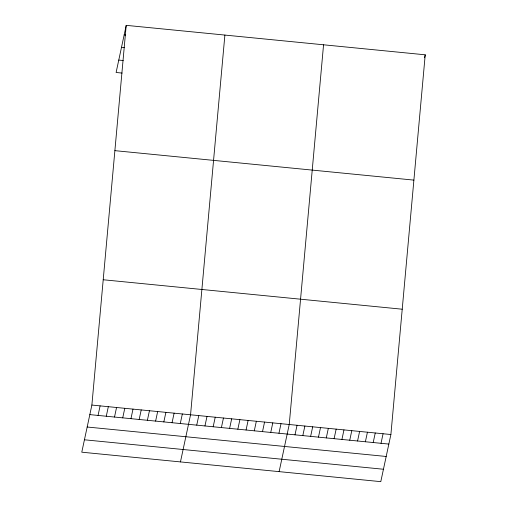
<?xml version="1.0" encoding="UTF-8"?>
<svg xmlns="http://www.w3.org/2000/svg" width="507" height="507" viewBox="0 0 507 507"><rect width="100%" height="100%" fill="white"/><g stroke="black" fill="none" stroke-linecap="round" stroke-linejoin="round"><path stroke-width="0.76" d="M91.881 405.061L126.211 25.35L425.221 54.807L390.891 434.518L380.789 481.65L81.779 452.193L91.881 405.061L390.891 434.518M224.886 35.072L190.556 414.783L180.454 461.915M323.555 44.793L289.231 424.498L279.123 471.637M126.211 25.35L116.109 72.482L122.086 73.071M98.06 415.429L100.107 405.873M106.28 416.234L108.327 406.677M114.506 417.046L116.553 407.489M122.726 417.857L124.773 408.3M130.952 418.668L132.999 409.111M139.172 419.479L141.219 409.922M147.391 420.29L149.445 410.727M155.617 421.095L157.664 411.538M163.837 421.906L165.89 412.349M172.063 422.718L174.11 413.161M180.283 423.529L182.336 413.972M196.729 425.145L198.782 415.588M204.955 425.956L207.002 416.399M213.174 426.767L215.228 417.21M221.401 427.578L223.448 418.022M229.62 428.39L231.667 418.833M237.846 429.201L239.893 419.644M246.066 430.006L248.113 420.449M254.292 430.817L256.339 421.26M262.512 431.628L264.559 422.071M270.738 432.439L272.785 422.882M278.958 433.251L281.005 423.694M294.998 434.829L297.051 425.272M302.818 435.602L304.872 426.045M310.639 436.369L312.692 426.812M318.459 437.142L320.513 427.585M326.28 437.909L328.333 428.352M334.1 438.682L336.154 429.125M341.921 439.449L343.968 429.892M424.587 57.747L425.221 54.807M349.741 440.222L351.788 430.665M357.562 440.995L359.609 431.432M365.382 441.762L367.429 432.205M373.203 442.535L375.25 432.978M381.023 443.302L383.07 433.745M124.164 34.907L125.66 35.053M121.503 47.309L124.494 47.601M118.765 60.086L123.252 60.523M114.886 150.655L413.889 180.112M103.213 279.756L402.222 309.213M89.834 414.618L388.844 444.075M87.179 427.014L386.182 456.471M84.441 439.791L383.444 469.248"/></g></svg>
